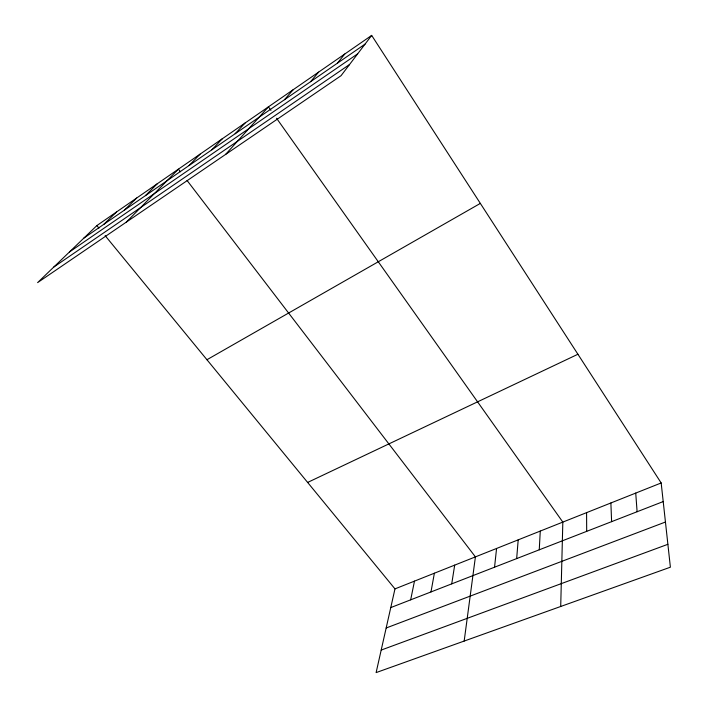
<?xml version="1.0" encoding="UTF-8"?>
<svg xmlns="http://www.w3.org/2000/svg" width="708" height="708" viewBox="0 0 708 708"><rect width="100%" height="100%" fill="white"/><g stroke="black" fill="none" stroke-linecap="round" stroke-linejoin="round"><path stroke-width="1.06" d="M560.709 606.482L562.825 522.097L276.562 118.271M539.257 549.806L540.266 531.071M516.663 558.603L518.194 539.859M494.547 567.205L496.574 548.461M464.174 641.059L475.413 556.877L187.071 180.487M451.722 583.87L454.686 565.126M430.977 591.941L434.376 573.215M410.667 599.844L414.481 581.126M105.138 235.649L394.976 588.888L376.116 672.6L670.388 567.197L661.175 482.962L371.673 35.4L96.872 225.578L37.612 282.616L341.052 75.694L371.673 35.4M337.406 63.189L344.778 54.012M310.564 81.712L318.635 72.11M284.483 99.704L293.201 89.704M225.595 154.424L268.456 106.828L270.952 110.351M235.162 133.724L245.065 123.015M211.842 149.813L222.277 138.795M189.124 165.486L200.063 154.167M126.325 222.117L178.398 169.159L180.398 171.77M145.414 195.647L157.264 183.779M124.369 210.161L136.644 198.054M103.846 224.321L116.519 211.984M83.827 238.127L365.045 44.126M69.472 251.951L357.673 53.826M53.781 267.049L349.531 64.534M206.94 359.726L480.343 203.4M307.635 482.44L577.923 354.248M394.976 588.888L661.175 482.962M390.763 607.588L663.21 501.574M386.17 627.996L665.449 522.026M381.196 650.077L667.883 544.302M96.872 225.578L98.934 228.1M635.731 493.087L637.103 511.734M610.88 502.981L611.606 521.663M586.578 512.645L586.693 531.354"/></g></svg>
